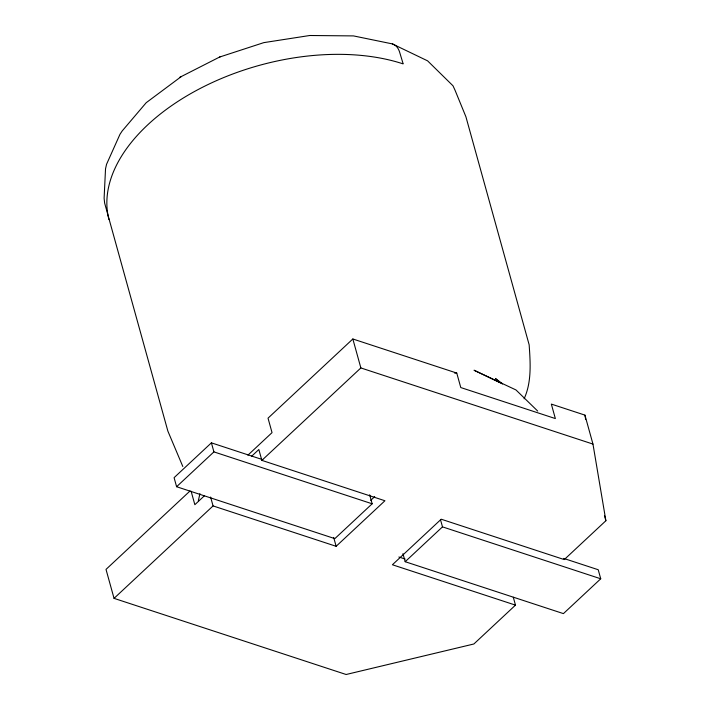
<?xml version="1.0" encoding="UTF-8"?>
<svg xmlns="http://www.w3.org/2000/svg" width="710" height="710" viewBox="0 0 710 710"><rect width="100%" height="100%" fill="white"/><g stroke="black" fill="none" stroke-linecap="round" stroke-linejoin="round"><path stroke-width="1.06" d="M198.338 500.701L199.936 493.645M524.113 398.789C531.79 382.14 530.388 362.668 529.154 344.82L465.92 116.786L455.03 90.197L453.007 85.812L427.597 60.847L392.328 43.896M262.753 459.69L211.402 442.845L174.092 477.67L176.604 486.723L334.845 538.633L372.155 503.798L369.653 494.755M176.604 486.723L213.914 451.888L372.155 503.798M190.023 490.974L106.012 569.402L114.044 598.361L346.134 674.5L473.872 643.988L515.487 605.133L513.294 597.234M515.487 605.133L392.408 564.761L441.194 519.205L564.272 559.587L605.887 520.732L592.965 444.078L584.933 415.119L551.342 404.096L555.353 418.572L460.781 387.553L456.761 373.07L352.843 338.981L268.025 418.163L272.036 432.639L247.914 455.163M204.498 495.695L194.851 504.703L191.123 491.258M251.642 456.237L258.839 449.519L261.857 460.373L384.935 500.754L336.141 546.301L213.062 505.919L210.595 497.035M114.044 598.361L213.062 505.919M261.857 460.373L360.866 367.94L592.965 444.078M370.726 500.346L374.72 496.609M405.179 561.708L442.49 526.873L600.731 578.783L563.42 613.617L405.179 561.708L402.952 553.667M181.414 76.476L146.216 102.693L122.209 130.933L119.963 134.341L106.553 164.294L105.524 168.829L104.113 198.232L104.636 203.095L167.879 431.13L182.807 466.488M219.674 57.022L263.792 42.636L309.755 35.5L353.491 35.908L392.044 43.834A23.244 14.067 -71.8 0 1 399.792 52.709L403.138 63.793M179.461 77.479L220.544 56.569M454.551 373.052L456.761 373.07M563.642 558.397L598.228 569.74L600.731 578.783M398.86 557.004L405.17 559.072M502.396 383.844L474.049 370.238L515.975 389.95L537.683 411.055M502.529 383.799L495.438 378.492L499.334 382.273M604.458 515.566L605.887 520.732M440.537 519.835L442.49 526.873M352.843 338.981L360.866 367.94M333.673 537.417L336.141 546.301M211.402 442.845L213.914 451.888M584.933 415.119L585.661 419.433M108.923 219.47A185.834 109.491 -15.5 0 1 198.223 89.495A185.834 109.491 -15.5 0 1 402.81 63.776"/></g></svg>
